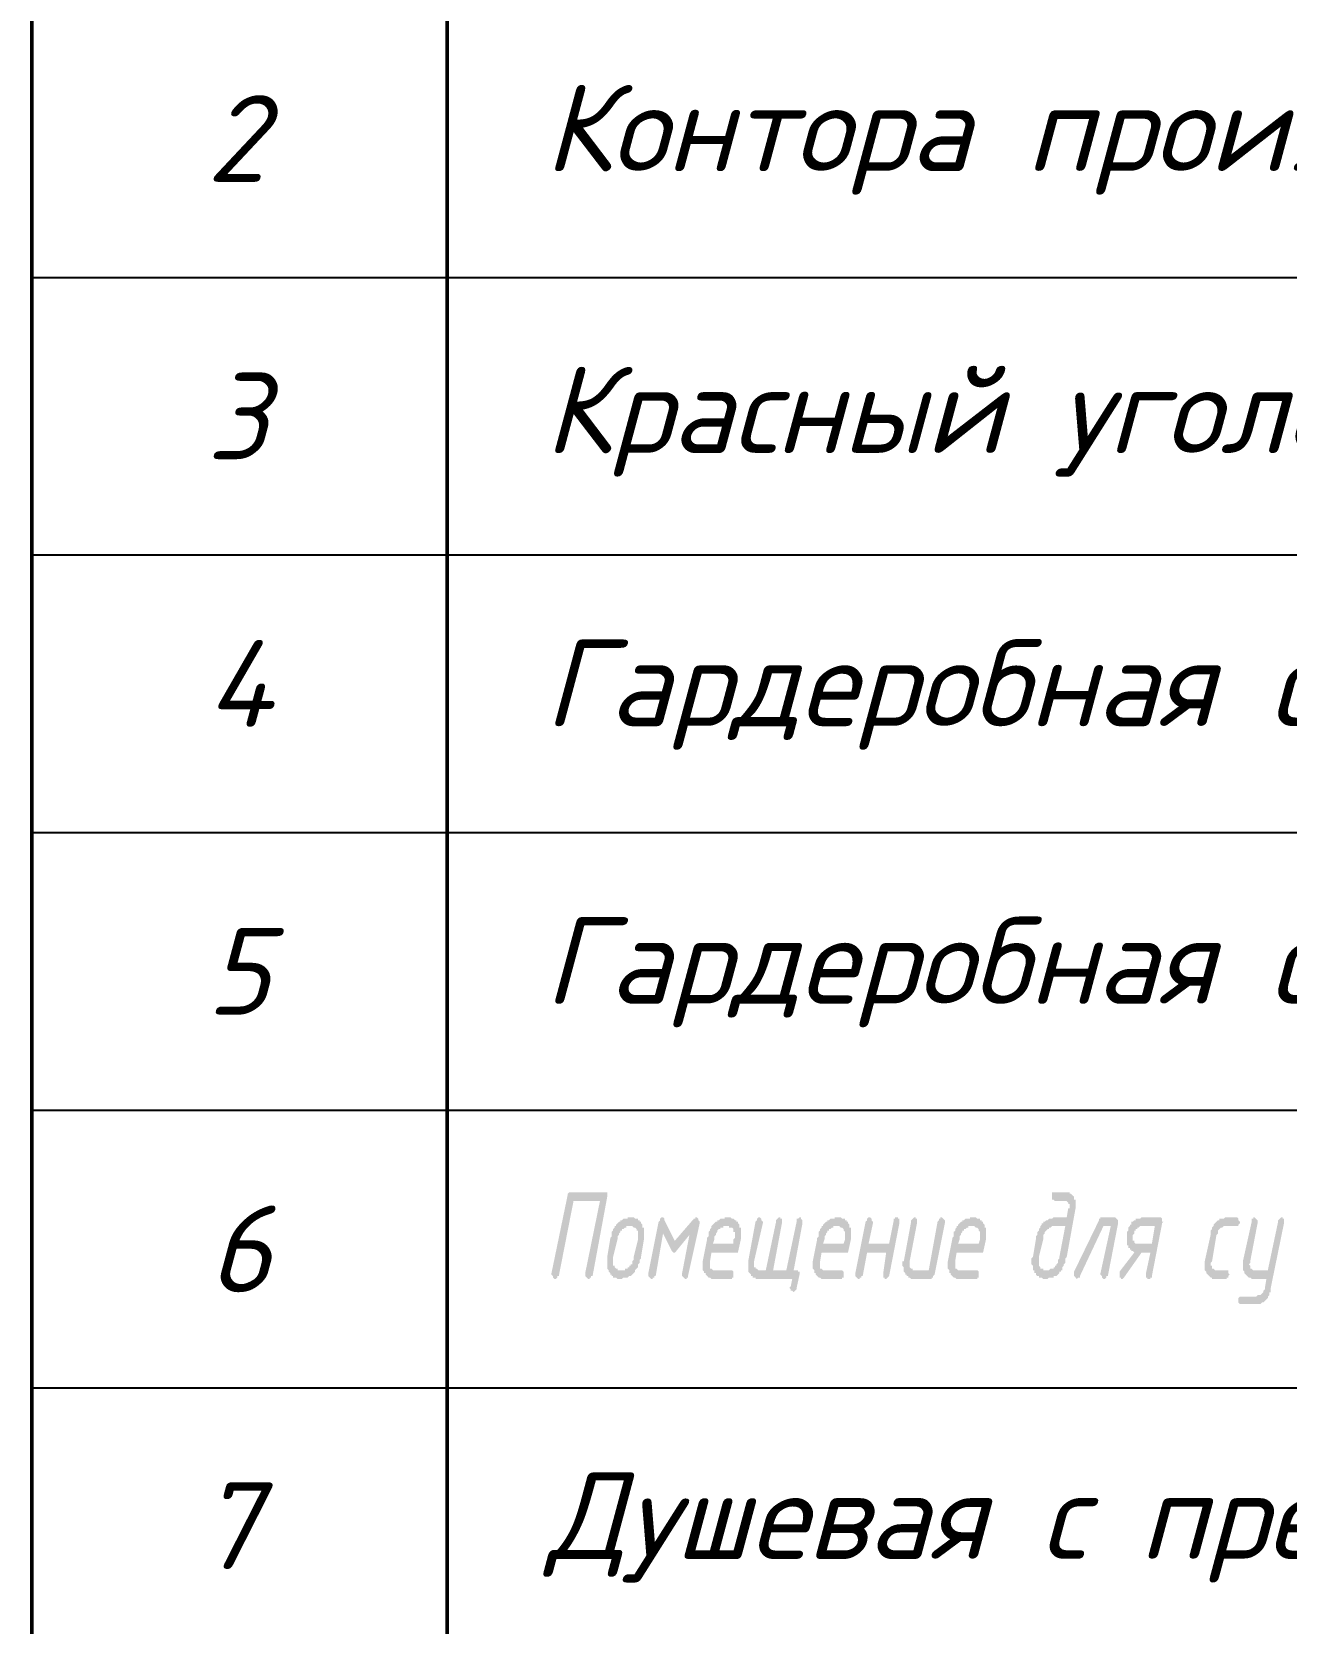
# Model space of a CAD drawing. Header units: millimetres. Extents: x 2279 to 5236, y 896 to 2828.
# Drawn here: x 4075.92 to 4112.09, y 2607.93 to 2653.8 of the extents above; entities that cross this region are included whole.
import ezdxf

# ---------------------------------------------------------------- set-up
doc = ezdxf.new("R2010")
doc.units = ezdxf.units.MM
doc.layers.add('PDF _!!ТОНКАЯ', color=7, linetype='Continuous')
doc.layers.add('PDF _Текст', color=7, linetype='Continuous')
doc.styles.add('PDF ISOCPEUR Italic', font='isocpeui.ttf')

msp = doc.modelspace()

# ---------------------------------------------------------------- hatches: boundary and pattern name
at = {"layer": 'PDF _!!ТОНКАЯ', "transparency": 33554559}
for points in [[(4092.302, 2620.099), (4091.54, 2620.099), (4091.116, 2617.94), (4091.074, 2617.94), (4091.074, 2617.897), (4091.074, 2617.897), (4091.032, 2617.855), (4091.032, 2617.855), (4090.989, 2617.855), (4090.947, 2617.897), (4090.947, 2617.897), (4090.947, 2617.94), (4090.905, 2617.982), (4090.905, 2617.982), (4090.905, 2618.024), (4090.905, 2618.024), (4091.37, 2620.268), (4091.37, 2620.31), (4091.413, 2620.353), (4091.413, 2620.353), (4091.455, 2620.353), (4091.455, 2620.353), (4092.429, 2620.353), (4092.471, 2620.353), (4092.471, 2620.353), (4092.513, 2620.353), (4092.513, 2620.31), (4092.513, 2620.268), (4092.513, 2620.226), (4092.513, 2620.226), (4092.513, 2620.226), (4092.09, 2617.94), (4092.048, 2617.94), (4092.048, 2617.897), (4092.005, 2617.897), (4092.005, 2617.855), (4091.963, 2617.855), (4091.963, 2617.855), (4091.921, 2617.897), (4091.921, 2617.897), (4091.878, 2617.94), (4091.878, 2617.982), (4091.878, 2617.982), (4091.878, 2618.024), (4091.878, 2618.024)], [(4094.884, 2619.125), (4094.503, 2618.659), (4094.461, 2618.617), (4094.461, 2618.617), (4094.418, 2618.617), (4094.418, 2618.617), (4094.376, 2618.659), (4094.376, 2618.659), (4094.376, 2618.659), (4094.122, 2619.167), (4093.91, 2617.94), (4093.868, 2617.94), (4093.868, 2617.897), (4093.826, 2617.897), (4093.826, 2617.855), (4093.783, 2617.855), (4093.783, 2617.855), (4093.741, 2617.897), (4093.741, 2617.897), (4093.699, 2617.94), (4093.699, 2617.982), (4093.699, 2617.982), (4093.699, 2618.024), (4093.699, 2618.024), (4093.995, 2619.506), (4094.037, 2619.548), (4094.037, 2619.591), (4094.037, 2619.591), (4094.08, 2619.633), (4094.122, 2619.633), (4094.122, 2619.633), (4094.164, 2619.591), (4094.164, 2619.591), (4094.164, 2619.548), (4094.461, 2618.956), (4095.011, 2619.591), (4095.053, 2619.591), (4095.053, 2619.633), (4095.053, 2619.633), (4095.096, 2619.633), (4095.138, 2619.591), (4095.138, 2619.591), (4095.138, 2619.548), (4095.18, 2619.506), (4095.18, 2619.506), (4095.18, 2619.464), (4095.18, 2619.464), (4094.842, 2617.94), (4094.842, 2617.94), (4094.842, 2617.897), (4094.799, 2617.897), (4094.799, 2617.855), (4094.757, 2617.855), (4094.757, 2617.855), (4094.715, 2617.897), (4094.715, 2617.897), (4094.672, 2617.94), (4094.672, 2617.982), (4094.672, 2617.982), (4094.672, 2618.024), (4094.672, 2618.024)], [(4097.848, 2617.855), (4096.874, 2617.855), (4096.832, 2617.855), (4096.789, 2617.855), (4096.789, 2617.897), (4096.747, 2617.897), (4096.705, 2617.897), (4096.705, 2617.94), (4096.662, 2617.94), (4096.662, 2617.982), (4096.662, 2617.982), (4096.62, 2618.024), (4096.62, 2618.024), (4096.578, 2618.067), (4096.578, 2618.109), (4096.578, 2618.151), (4096.578, 2618.194), (4096.578, 2618.194), (4096.578, 2618.236), (4096.578, 2618.278), (4096.578, 2618.321), (4096.578, 2618.321), (4096.578, 2618.363), (4096.789, 2619.506), (4096.832, 2619.548), (4096.832, 2619.591), (4096.832, 2619.591), (4096.874, 2619.633), (4096.874, 2619.633), (4096.916, 2619.633), (4096.959, 2619.591), (4096.959, 2619.591), (4096.959, 2619.548), (4097.001, 2619.506), (4097.001, 2619.506), (4097.001, 2619.464), (4097.001, 2619.464), (4096.747, 2618.363), (4096.747, 2618.321), (4096.747, 2618.278), (4096.747, 2618.278), (4096.747, 2618.236), (4096.747, 2618.194), (4096.789, 2618.194), (4096.789, 2618.151), (4096.789, 2618.151), (4096.832, 2618.151), (4096.874, 2618.109), (4096.874, 2618.109), (4096.916, 2618.109), (4097.086, 2618.109), (4097.382, 2619.506), (4097.382, 2619.548), (4097.424, 2619.591), (4097.424, 2619.591), (4097.467, 2619.633), (4097.467, 2619.633), (4097.509, 2619.633), (4097.509, 2619.591), (4097.551, 2619.591), (4097.551, 2619.548), (4097.551, 2619.506), (4097.551, 2619.506), (4097.551, 2619.464), (4097.551, 2619.464), (4097.297, 2618.109), (4097.678, 2618.109), (4097.975, 2619.506), (4097.975, 2619.548), (4097.975, 2619.591), (4098.017, 2619.591), (4098.059, 2619.633), (4098.059, 2619.633), (4098.102, 2619.633), (4098.102, 2619.591), (4098.102, 2619.591), (4098.144, 2619.548), (4098.144, 2619.506), (4098.144, 2619.506), (4098.144, 2619.464), (4098.144, 2619.464), (4097.89, 2618.109), (4097.975, 2618.109), (4098.017, 2618.109), (4098.017, 2618.109), (4098.017, 2618.067), (4098.059, 2618.067), (4098.059, 2618.024), (4098.059, 2617.982), (4097.975, 2617.601), (4097.975, 2617.559), (4097.932, 2617.516), (4097.932, 2617.516), (4097.89, 2617.474), (4097.89, 2617.474), (4097.848, 2617.516), (4097.805, 2617.516), (4097.805, 2617.516), (4097.805, 2617.559), (4097.763, 2617.601), (4097.763, 2617.601), (4097.805, 2617.643), (4097.805, 2617.643)], [(4100.557, 2618.617), (4100.007, 2618.617), (4099.88, 2617.94), (4099.837, 2617.94), (4099.837, 2617.897), (4099.795, 2617.897), (4099.795, 2617.855), (4099.753, 2617.855), (4099.753, 2617.855), (4099.71, 2617.897), (4099.71, 2617.897), (4099.668, 2617.94), (4099.668, 2617.982), (4099.668, 2617.982), (4099.668, 2618.024), (4099.668, 2618.024), (4099.964, 2619.506), (4100.007, 2619.548), (4100.007, 2619.591), (4100.007, 2619.591), (4100.049, 2619.633), (4100.049, 2619.633), (4100.091, 2619.633), (4100.134, 2619.591), (4100.134, 2619.591), (4100.134, 2619.548), (4100.176, 2619.506), (4100.176, 2619.506), (4100.176, 2619.464), (4100.176, 2619.464), (4100.049, 2618.871), (4100.642, 2618.871), (4100.769, 2619.506), (4100.769, 2619.548), (4100.769, 2619.591), (4100.811, 2619.591), (4100.811, 2619.633), (4100.853, 2619.633), (4100.896, 2619.633), (4100.896, 2619.591), (4100.938, 2619.591), (4100.938, 2619.548), (4100.938, 2619.506), (4100.938, 2619.506), (4100.938, 2619.464), (4100.938, 2619.464), (4100.642, 2617.94), (4100.642, 2617.94), (4100.599, 2617.897), (4100.599, 2617.897), (4100.557, 2617.855), (4100.557, 2617.855), (4100.515, 2617.855), (4100.515, 2617.897), (4100.472, 2617.897), (4100.472, 2617.94), (4100.472, 2617.982), (4100.472, 2617.982), (4100.472, 2618.024), (4100.472, 2618.024)], [(4102.039, 2619.506), (4102.081, 2619.548), (4102.081, 2619.591), (4102.123, 2619.591), (4102.123, 2619.633), (4102.166, 2619.633), (4102.166, 2619.633), (4102.208, 2619.591), (4102.208, 2619.591), (4102.25, 2619.548), (4102.25, 2619.506), (4102.25, 2619.506), (4102.25, 2619.464), (4102.25, 2619.464), (4101.954, 2617.982), (4101.912, 2617.94), (4101.912, 2617.94), (4101.912, 2617.897), (4101.869, 2617.897), (4101.869, 2617.855), (4101.827, 2617.855), (4101.827, 2617.855), (4101.319, 2617.855), (4101.319, 2617.855), (4101.277, 2617.855), (4101.234, 2617.897), (4101.234, 2617.897), (4101.192, 2617.897), (4101.192, 2617.94), (4101.15, 2617.94), (4101.15, 2617.982), (4101.107, 2617.982), (4101.107, 2618.024), (4101.107, 2618.024), (4101.065, 2618.067), (4101.065, 2618.109), (4101.065, 2618.151), (4101.065, 2618.194), (4101.023, 2618.236), (4101.023, 2618.236), (4101.023, 2618.278), (4101.023, 2618.321), (4101.023, 2618.363), (4101.065, 2618.363), (4101.277, 2619.506), (4101.277, 2619.548), (4101.319, 2619.591), (4101.319, 2619.591), (4101.361, 2619.633), (4101.361, 2619.633), (4101.404, 2619.633), (4101.404, 2619.591), (4101.446, 2619.591), (4101.446, 2619.548), (4101.446, 2619.506), (4101.446, 2619.506), (4101.446, 2619.464), (4101.446, 2619.464), (4101.234, 2618.363), (4101.234, 2618.321), (4101.234, 2618.278), (4101.234, 2618.278), (4101.234, 2618.236), (4101.234, 2618.194), (4101.234, 2618.194), (4101.277, 2618.151), (4101.277, 2618.151), (4101.319, 2618.151), (4101.319, 2618.109), (4101.361, 2618.109), (4101.404, 2618.109), (4101.785, 2618.109)], [(4107.161, 2619.633), (4107.161, 2619.633), (4107.204, 2619.591), (4107.204, 2619.591), (4107.246, 2619.548), (4107.246, 2619.506), (4107.246, 2619.506), (4107.246, 2619.464), (4107.246, 2619.464), (4106.95, 2617.94), (4106.907, 2617.94), (4106.907, 2617.897), (4106.907, 2617.897), (4106.865, 2617.855), (4106.865, 2617.855), (4106.823, 2617.855), (4106.78, 2617.897), (4106.78, 2617.897), (4106.78, 2617.94), (4106.738, 2617.982), (4106.738, 2617.982), (4106.738, 2618.024), (4106.738, 2618.024), (4107.034, 2619.379), (4106.823, 2619.379), (4106.145, 2617.94), (4106.145, 2617.897), (4106.103, 2617.897), (4106.06, 2617.855), (4106.06, 2617.855), (4106.06, 2617.855), (4106.018, 2617.897), (4106.018, 2617.897), (4105.976, 2617.94), (4105.976, 2617.94), (4105.976, 2617.982), (4105.976, 2618.024), (4105.976, 2618.067), (4106.696, 2619.548), (4106.696, 2619.591), (4106.738, 2619.591), (4106.738, 2619.633), (4106.738, 2619.633)], [(4110.336, 2617.855), (4110.04, 2617.855), (4109.998, 2617.855), (4109.955, 2617.855), (4109.955, 2617.897), (4109.913, 2617.897), (4109.913, 2617.897), (4109.871, 2617.94), (4109.871, 2617.94), (4109.828, 2617.982), (4109.828, 2617.982), (4109.786, 2618.024), (4109.786, 2618.024), (4109.786, 2618.067), (4109.744, 2618.109), (4109.744, 2618.151), (4109.744, 2618.194), (4109.744, 2618.236), (4109.744, 2618.236), (4109.744, 2618.278), (4109.744, 2618.321), (4109.744, 2618.363), (4109.744, 2618.363), (4109.913, 2619.125), (4109.913, 2619.167), (4109.913, 2619.21), (4109.913, 2619.252), (4109.955, 2619.294), (4109.955, 2619.337), (4109.955, 2619.337), (4109.998, 2619.379), (4109.998, 2619.421), (4109.998, 2619.421), (4110.04, 2619.464), (4110.04, 2619.464), (4110.082, 2619.506), (4110.082, 2619.506), (4110.082, 2619.506), (4110.125, 2619.548), (4110.125, 2619.548), (4110.167, 2619.548), (4110.167, 2619.591), (4110.209, 2619.591), (4110.252, 2619.591), (4110.252, 2619.591), (4110.294, 2619.591), (4110.336, 2619.633), (4110.379, 2619.633), (4110.379, 2619.633), (4110.633, 2619.633), (4110.675, 2619.633), (4110.717, 2619.591), (4110.717, 2619.591), (4110.717, 2619.548), (4110.76, 2619.506), (4110.76, 2619.506), (4110.76, 2619.464), (4110.717, 2619.421), (4110.717, 2619.379), (4110.717, 2619.379), (4110.675, 2619.379), (4110.633, 2619.379), (4110.336, 2619.379), (4110.294, 2619.379), (4110.294, 2619.379), (4110.252, 2619.337), (4110.209, 2619.337), (4110.209, 2619.337), (4110.167, 2619.294), (4110.167, 2619.294), (4110.125, 2619.252), (4110.125, 2619.252), (4110.125, 2619.21), (4110.125, 2619.167), (4110.082, 2619.125), (4110.082, 2619.125), (4109.955, 2618.363), (4109.913, 2618.321), (4109.913, 2618.278), (4109.913, 2618.278), (4109.913, 2618.236), (4109.955, 2618.236), (4109.955, 2618.194), (4109.955, 2618.151), (4109.998, 2618.151), (4109.998, 2618.151), (4110.04, 2618.109), (4110.04, 2618.109), (4110.082, 2618.109), (4110.336, 2618.109), (4110.379, 2618.109), (4110.421, 2618.109), (4110.421, 2618.067), (4110.421, 2618.067), (4110.421, 2618.024), (4110.463, 2617.982), (4110.421, 2617.94), (4110.421, 2617.94), (4110.421, 2617.897), (4110.379, 2617.897), (4110.379, 2617.855), (4110.336, 2617.855)], [(4111.479, 2617.601), (4111.522, 2617.855), (4111.141, 2617.855), (4111.098, 2617.855), (4111.098, 2617.855), (4111.056, 2617.897), (4111.014, 2617.897), (4111.014, 2617.897), (4110.971, 2617.94), (4110.971, 2617.94), (4110.929, 2617.982), (4110.929, 2617.982), (4110.887, 2618.024), (4110.887, 2618.024), (4110.887, 2618.067), (4110.844, 2618.109), (4110.844, 2618.151), (4110.844, 2618.194), (4110.844, 2618.236), (4110.844, 2618.236), (4110.844, 2618.278), (4110.844, 2618.321), (4110.844, 2618.363), (4110.844, 2618.363), (4111.098, 2619.506), (4111.098, 2619.548), (4111.098, 2619.591), (4111.141, 2619.591), (4111.141, 2619.633), (4111.183, 2619.633), (4111.183, 2619.633), (4111.225, 2619.591), (4111.225, 2619.591), (4111.268, 2619.548), (4111.268, 2619.506), (4111.268, 2619.506), (4111.268, 2619.464), (4111.268, 2619.464), (4111.056, 2618.363), (4111.056, 2618.321), (4111.014, 2618.278), (4111.014, 2618.278), (4111.056, 2618.236), (4111.056, 2618.194), (4111.056, 2618.194), (4111.056, 2618.151), (4111.098, 2618.151), (4111.098, 2618.151), (4111.141, 2618.109), (4111.183, 2618.109), (4111.183, 2618.109), (4111.564, 2618.109), (4111.86, 2619.506), (4111.86, 2619.548), (4111.903, 2619.591), (4111.903, 2619.591), (4111.945, 2619.633), (4111.945, 2619.633), (4111.987, 2619.633), (4111.987, 2619.591), (4112.03, 2619.591), (4112.03, 2619.548), (4112.03, 2619.506), (4112.03, 2619.506), (4112.03, 2619.464), (4112.03, 2619.464), (4111.649, 2617.601), (4111.649, 2617.559), (4111.649, 2617.516), (4111.649, 2617.474), (4111.606, 2617.474), (4111.606, 2617.432), (4111.606, 2617.389), (4111.564, 2617.347), (4111.564, 2617.305), (4111.564, 2617.305), (4111.522, 2617.262), (4111.522, 2617.262), (4111.479, 2617.22), (4111.479, 2617.22), (4111.437, 2617.178), (4111.437, 2617.178), (4111.395, 2617.178), (4111.395, 2617.178), (4111.352, 2617.135), (4111.352, 2617.135), (4111.31, 2617.135), (4111.268, 2617.135), (4111.268, 2617.135), (4111.225, 2617.135), (4111.183, 2617.135), (4111.183, 2617.135), (4110.802, 2617.135), (4110.802, 2617.135), (4110.76, 2617.135), (4110.76, 2617.135), (4110.717, 2617.178), (4110.717, 2617.22), (4110.717, 2617.262), (4110.717, 2617.262), (4110.717, 2617.305), (4110.76, 2617.347), (4110.76, 2617.347), (4110.802, 2617.347), (4110.802, 2617.347), (4111.225, 2617.347), (4111.268, 2617.389), (4111.268, 2617.389), (4111.31, 2617.389), (4111.352, 2617.389), (4111.352, 2617.389), (4111.395, 2617.432), (4111.395, 2617.432), (4111.437, 2617.474), (4111.437, 2617.516), (4111.437, 2617.516), (4111.479, 2617.559), (4111.479, 2617.601), (4111.479, 2617.601)]]:
    msp.add_hatch(color=256, dxfattribs=at).paths.add_polyline_path(points)
h = msp.add_hatch(color=256, dxfattribs=at)
h.paths.add_polyline_path([(4106.018, 2619.887), (4105.764, 2618.49), (4105.722, 2618.448), (4105.722, 2618.405), (4105.722, 2618.363), (4105.722, 2618.321), (4105.679, 2618.278), (4105.679, 2618.236), (4105.679, 2618.236), (4105.637, 2618.194), (4105.637, 2618.151), (4105.637, 2618.109), (4105.595, 2618.109), (4105.595, 2618.067), (4105.552, 2618.067), (4105.552, 2618.024), (4105.552, 2618.024), (4105.51, 2617.982), (4105.51, 2617.982), (4105.468, 2617.94), (4105.425, 2617.94), (4105.425, 2617.94), (4105.383, 2617.94), (4105.383, 2617.897), (4105.341, 2617.897), (4105.298, 2617.897), (4105.298, 2617.897), (4105.256, 2617.897), (4105.214, 2617.855), (4105.171, 2617.855), (4105.171, 2617.855), (4105.129, 2617.855), (4105.087, 2617.855), (4105.087, 2617.855), (4105.044, 2617.897), (4105.002, 2617.897), (4105.002, 2617.897), (4104.96, 2617.897), (4104.96, 2617.94), (4104.917, 2617.94), (4104.875, 2617.982), (4104.875, 2617.982), (4104.875, 2618.024), (4104.833, 2618.024), (4104.833, 2618.067), (4104.833, 2618.109), (4104.79, 2618.109), (4104.79, 2618.151), (4104.79, 2618.194), (4104.79, 2618.236), (4104.748, 2618.278), (4104.748, 2618.321), (4104.748, 2618.363), (4104.748, 2618.363), (4104.748, 2618.405), (4104.748, 2618.448), (4104.79, 2618.49), (4104.79, 2618.49), (4104.875, 2618.998), (4104.875, 2619.04), (4104.875, 2619.083), (4104.917, 2619.125), (4104.917, 2619.167), (4104.917, 2619.21), (4104.96, 2619.252), (4104.96, 2619.252), (4104.96, 2619.294), (4105.002, 2619.337), (4105.002, 2619.379), (4105.002, 2619.379), (4105.044, 2619.421), (4105.044, 2619.421), (4105.044, 2619.464), (4105.087, 2619.464), (4105.087, 2619.506), (4105.129, 2619.506), (4105.129, 2619.506), (4105.171, 2619.548), (4105.171, 2619.548), (4105.214, 2619.548), (4105.256, 2619.591), (4105.256, 2619.591), (4105.298, 2619.591), (4105.341, 2619.591), (4105.341, 2619.591), (4105.383, 2619.633), (4105.425, 2619.633), (4105.468, 2619.633), (4105.468, 2619.633), (4105.764, 2619.633), (4105.806, 2619.887), (4105.849, 2619.887), (4105.849, 2619.929), (4105.849, 2619.972), (4105.849, 2620.014), (4105.806, 2620.014), (4105.806, 2620.056), (4105.806, 2620.056), (4105.764, 2620.099), (4105.764, 2620.099), (4105.722, 2620.099), (4105.679, 2620.099), (4105.679, 2620.099), (4105.425, 2620.099), (4105.383, 2620.141), (4105.383, 2620.141), (4105.341, 2620.141), (4105.341, 2620.183), (4105.341, 2620.226), (4105.341, 2620.226), (4105.341, 2620.268), (4105.341, 2620.31), (4105.341, 2620.353), (4105.383, 2620.353), (4105.383, 2620.353), (4105.425, 2620.353), (4105.722, 2620.353), (4105.764, 2620.353), (4105.806, 2620.353), (4105.806, 2620.353), (4105.849, 2620.353), (4105.849, 2620.31), (4105.891, 2620.31), (4105.933, 2620.268), (4105.933, 2620.268), (4105.933, 2620.268), (4105.976, 2620.226), (4105.976, 2620.183), (4105.976, 2620.141), (4106.018, 2620.141), (4106.018, 2620.099), (4106.018, 2620.056), (4106.018, 2620.014), (4106.018, 2619.972), (4106.018, 2619.972), (4106.018, 2619.929), (4106.018, 2619.887), (4106.018, 2619.887)], flags=0)
h.paths.add_polyline_path([(4105.552, 2618.49), (4105.722, 2619.379), (4105.425, 2619.379), (4105.383, 2619.379), (4105.383, 2619.379), (4105.341, 2619.379), (4105.298, 2619.337), (4105.298, 2619.337), (4105.256, 2619.337), (4105.256, 2619.294), (4105.214, 2619.294), (4105.214, 2619.294), (4105.171, 2619.252), (4105.171, 2619.252), (4105.129, 2619.21), (4105.129, 2619.167), (4105.129, 2619.167), (4105.087, 2619.125), (4105.087, 2619.083), (4105.087, 2619.04), (4105.087, 2619.04), (4105.087, 2618.998), (4104.96, 2618.49), (4104.96, 2618.448), (4104.96, 2618.405), (4104.96, 2618.363), (4104.96, 2618.363), (4104.96, 2618.321), (4104.96, 2618.278), (4104.96, 2618.236), (4104.96, 2618.236), (4105.002, 2618.194), (4105.002, 2618.194), (4105.002, 2618.151), (4105.044, 2618.151), (4105.087, 2618.151), (4105.087, 2618.109), (4105.129, 2618.109), (4105.171, 2618.109), (4105.171, 2618.109), (4105.214, 2618.109), (4105.256, 2618.109), (4105.256, 2618.109), (4105.298, 2618.151), (4105.341, 2618.151), (4105.341, 2618.151), (4105.383, 2618.151), (4105.383, 2618.194), (4105.425, 2618.194), (4105.425, 2618.236), (4105.468, 2618.236), (4105.468, 2618.278), (4105.468, 2618.278), (4105.51, 2618.321), (4105.51, 2618.363), (4105.51, 2618.405), (4105.552, 2618.448), (4105.552, 2618.448), (4105.552, 2618.49)], flags=0)
h = msp.add_hatch(color=256, dxfattribs=at)
h.paths.add_polyline_path([(4092.513, 2618.49), (4092.598, 2618.998), (4092.598, 2619.04), (4092.64, 2619.083), (4092.64, 2619.125), (4092.64, 2619.167), (4092.64, 2619.21), (4092.683, 2619.252), (4092.683, 2619.252), (4092.683, 2619.294), (4092.725, 2619.337), (4092.725, 2619.379), (4092.767, 2619.379), (4092.767, 2619.421), (4092.767, 2619.421), (4092.81, 2619.464), (4092.81, 2619.464), (4092.852, 2619.506), (4092.852, 2619.506), (4092.894, 2619.506), (4092.894, 2619.548), (4092.937, 2619.548), (4092.937, 2619.548), (4092.979, 2619.591), (4093.021, 2619.591), (4093.021, 2619.591), (4093.064, 2619.591), (4093.106, 2619.591), (4093.106, 2619.633), (4093.148, 2619.633), (4093.191, 2619.633), (4093.233, 2619.633), (4093.233, 2619.633), (4093.275, 2619.633), (4093.318, 2619.591), (4093.318, 2619.591), (4093.36, 2619.591), (4093.402, 2619.591), (4093.402, 2619.548), (4093.445, 2619.548), (4093.445, 2619.506), (4093.487, 2619.506), (4093.487, 2619.464), (4093.487, 2619.464), (4093.529, 2619.421), (4093.529, 2619.379), (4093.529, 2619.337), (4093.572, 2619.337), (4093.572, 2619.294), (4093.572, 2619.252), (4093.572, 2619.21), (4093.572, 2619.167), (4093.572, 2619.125), (4093.572, 2619.125), (4093.572, 2619.083), (4093.572, 2619.04), (4093.572, 2618.998), (4093.572, 2618.998), (4093.487, 2618.49), (4093.487, 2618.448), (4093.445, 2618.405), (4093.445, 2618.363), (4093.445, 2618.321), (4093.445, 2618.321), (4093.402, 2618.278), (4093.402, 2618.236), (4093.402, 2618.194), (4093.36, 2618.151), (4093.36, 2618.151), (4093.36, 2618.151), (4093.318, 2618.109), (4093.318, 2618.067), (4093.318, 2618.067), (4093.275, 2618.024), (4093.275, 2618.024), (4093.233, 2617.982), (4093.233, 2617.982), (4093.191, 2617.94), (4093.191, 2617.94), (4093.148, 2617.94), (4093.148, 2617.94), (4093.106, 2617.897), (4093.064, 2617.897), (4093.064, 2617.897), (4093.021, 2617.897), (4092.979, 2617.897), (4092.937, 2617.855), (4092.937, 2617.855), (4092.894, 2617.855), (4092.852, 2617.855), (4092.852, 2617.855), (4092.81, 2617.855), (4092.767, 2617.897), (4092.767, 2617.897), (4092.725, 2617.897), (4092.683, 2617.897), (4092.683, 2617.94), (4092.64, 2617.94), (4092.64, 2617.982), (4092.598, 2617.982), (4092.598, 2618.024), (4092.598, 2618.024), (4092.556, 2618.067), (4092.556, 2618.109), (4092.556, 2618.109), (4092.513, 2618.151), (4092.513, 2618.194), (4092.513, 2618.236), (4092.513, 2618.278), (4092.513, 2618.321), (4092.513, 2618.363), (4092.513, 2618.363), (4092.513, 2618.405), (4092.513, 2618.448), (4092.513, 2618.49), (4092.513, 2618.49)], flags=0)
h.paths.add_polyline_path([(4093.275, 2618.49), (4093.402, 2618.998), (4093.402, 2619.04), (4093.402, 2619.083), (4093.402, 2619.125), (4093.402, 2619.125), (4093.402, 2619.167), (4093.402, 2619.21), (4093.402, 2619.252), (4093.36, 2619.252), (4093.36, 2619.294), (4093.36, 2619.294), (4093.318, 2619.337), (4093.318, 2619.337), (4093.275, 2619.337), (4093.275, 2619.337), (4093.233, 2619.379), (4093.191, 2619.379), (4093.148, 2619.379), (4093.148, 2619.379), (4093.106, 2619.379), (4093.064, 2619.379), (4093.064, 2619.337), (4093.021, 2619.337), (4093.021, 2619.337), (4092.979, 2619.294), (4092.979, 2619.294), (4092.937, 2619.294), (4092.937, 2619.252), (4092.894, 2619.252), (4092.894, 2619.21), (4092.852, 2619.167), (4092.852, 2619.167), (4092.852, 2619.125), (4092.81, 2619.083), (4092.81, 2619.04), (4092.81, 2619.04), (4092.81, 2618.998), (4092.683, 2618.49), (4092.683, 2618.448), (4092.683, 2618.405), (4092.683, 2618.363), (4092.683, 2618.363), (4092.683, 2618.321), (4092.683, 2618.278), (4092.683, 2618.236), (4092.725, 2618.236), (4092.725, 2618.194), (4092.725, 2618.194), (4092.767, 2618.151), (4092.767, 2618.151), (4092.81, 2618.151), (4092.81, 2618.109), (4092.852, 2618.109), (4092.894, 2618.109), (4092.894, 2618.109), (4092.937, 2618.109), (4092.979, 2618.109), (4093.021, 2618.109), (4093.021, 2618.151), (4093.064, 2618.151), (4093.064, 2618.151), (4093.106, 2618.151), (4093.106, 2618.194), (4093.148, 2618.194), (4093.148, 2618.236), (4093.191, 2618.236), (4093.191, 2618.278), (4093.233, 2618.278), (4093.233, 2618.321), (4093.233, 2618.363), (4093.275, 2618.405), (4093.275, 2618.448), (4093.275, 2618.448), (4093.275, 2618.49)], flags=0)
h = msp.add_hatch(color=256, dxfattribs=at)
h.paths.add_polyline_path([(4096.154, 2618.998), (4096.197, 2619.04), (4096.197, 2619.083), (4096.197, 2619.125), (4096.197, 2619.125), (4096.197, 2619.167), (4096.197, 2619.21), (4096.154, 2619.21), (4096.154, 2619.252), (4096.154, 2619.294), (4096.154, 2619.294), (4096.112, 2619.337), (4096.112, 2619.337), (4096.07, 2619.337), (4096.027, 2619.337), (4096.027, 2619.379), (4095.985, 2619.379), (4095.942, 2619.379), (4095.942, 2619.379), (4095.9, 2619.379), (4095.858, 2619.379), (4095.858, 2619.337), (4095.815, 2619.337), (4095.773, 2619.337), (4095.773, 2619.294), (4095.731, 2619.294), (4095.731, 2619.294), (4095.688, 2619.252), (4095.688, 2619.252), (4095.688, 2619.21), (4095.646, 2619.167), (4095.646, 2619.167), (4095.646, 2619.125), (4095.604, 2619.083), (4095.604, 2619.04), (4095.604, 2618.998), (4095.604, 2618.998), (4095.561, 2618.871), (4096.154, 2618.871)], flags=0)
h.paths.add_polyline_path([(4096.366, 2618.998), (4096.281, 2618.617), (4095.519, 2618.617), (4095.477, 2618.363), (4095.477, 2618.321), (4095.477, 2618.278), (4095.477, 2618.278), (4095.477, 2618.236), (4095.477, 2618.194), (4095.477, 2618.194), (4095.477, 2618.151), (4095.519, 2618.151), (4095.519, 2618.151), (4095.561, 2618.109), (4095.604, 2618.109), (4095.604, 2618.109), (4096.07, 2618.109), (4096.112, 2618.109), (4096.112, 2618.109), (4096.154, 2618.067), (4096.154, 2618.067), (4096.154, 2618.024), (4096.154, 2617.982), (4096.154, 2617.94), (4096.154, 2617.94), (4096.154, 2617.897), (4096.112, 2617.897), (4096.112, 2617.855), (4096.07, 2617.855), (4095.561, 2617.855), (4095.519, 2617.855), (4095.519, 2617.855), (4095.477, 2617.897), (4095.434, 2617.897), (4095.434, 2617.897), (4095.392, 2617.94), (4095.392, 2617.94), (4095.35, 2617.982), (4095.35, 2617.982), (4095.35, 2618.024), (4095.307, 2618.024), (4095.307, 2618.067), (4095.265, 2618.109), (4095.265, 2618.151), (4095.265, 2618.194), (4095.265, 2618.236), (4095.265, 2618.236), (4095.265, 2618.278), (4095.265, 2618.321), (4095.265, 2618.363), (4095.265, 2618.363), (4095.392, 2618.998), (4095.392, 2619.04), (4095.434, 2619.083), (4095.434, 2619.125), (4095.434, 2619.167), (4095.434, 2619.21), (4095.477, 2619.252), (4095.477, 2619.252), (4095.477, 2619.294), (4095.519, 2619.337), (4095.519, 2619.379), (4095.519, 2619.379), (4095.561, 2619.421), (4095.561, 2619.421), (4095.604, 2619.464), (4095.604, 2619.464), (4095.646, 2619.506), (4095.646, 2619.506), (4095.688, 2619.506), (4095.688, 2619.548), (4095.731, 2619.548), (4095.731, 2619.548), (4095.773, 2619.591), (4095.773, 2619.591), (4095.815, 2619.591), (4095.858, 2619.591), (4095.9, 2619.591), (4095.9, 2619.633), (4095.942, 2619.633), (4095.985, 2619.633), (4096.027, 2619.633), (4096.027, 2619.633), (4096.07, 2619.633), (4096.112, 2619.591), (4096.112, 2619.591), (4096.154, 2619.591), (4096.154, 2619.591), (4096.197, 2619.548), (4096.239, 2619.548), (4096.239, 2619.506), (4096.281, 2619.506), (4096.281, 2619.464), (4096.281, 2619.464), (4096.324, 2619.421), (4096.324, 2619.379), (4096.324, 2619.337), (4096.366, 2619.337), (4096.366, 2619.294), (4096.366, 2619.252), (4096.366, 2619.21), (4096.366, 2619.167), (4096.366, 2619.125), (4096.366, 2619.125), (4096.366, 2619.083), (4096.366, 2619.04), (4096.366, 2618.998), (4096.366, 2618.998)], flags=0)
h = msp.add_hatch(color=256, dxfattribs=at)
h.paths.add_polyline_path([(4099.372, 2618.998), (4099.372, 2619.04), (4099.372, 2619.083), (4099.372, 2619.125), (4099.372, 2619.125), (4099.372, 2619.167), (4099.372, 2619.21), (4099.372, 2619.21), (4099.329, 2619.252), (4099.329, 2619.294), (4099.329, 2619.294), (4099.287, 2619.337), (4099.287, 2619.337), (4099.245, 2619.337), (4099.245, 2619.337), (4099.202, 2619.379), (4099.16, 2619.379), (4099.118, 2619.379), (4099.118, 2619.379), (4099.075, 2619.379), (4099.033, 2619.379), (4099.033, 2619.337), (4098.991, 2619.337), (4098.991, 2619.337), (4098.948, 2619.294), (4098.948, 2619.294), (4098.906, 2619.294), (4098.906, 2619.252), (4098.864, 2619.252), (4098.864, 2619.21), (4098.821, 2619.167), (4098.821, 2619.167), (4098.821, 2619.125), (4098.779, 2619.083), (4098.779, 2619.04), (4098.779, 2618.998), (4098.779, 2618.998), (4098.737, 2618.871), (4099.329, 2618.871)], flags=0)
h.paths.add_polyline_path([(4099.541, 2618.998), (4099.456, 2618.617), (4098.694, 2618.617), (4098.652, 2618.363), (4098.652, 2618.321), (4098.652, 2618.278), (4098.652, 2618.278), (4098.652, 2618.236), (4098.652, 2618.194), (4098.652, 2618.194), (4098.652, 2618.151), (4098.694, 2618.151), (4098.694, 2618.151), (4098.737, 2618.109), (4098.779, 2618.109), (4098.779, 2618.109), (4099.245, 2618.109), (4099.287, 2618.109), (4099.287, 2618.109), (4099.329, 2618.067), (4099.329, 2618.067), (4099.329, 2618.024), (4099.329, 2617.982), (4099.329, 2617.94), (4099.329, 2617.94), (4099.329, 2617.897), (4099.287, 2617.897), (4099.287, 2617.855), (4099.245, 2617.855), (4098.737, 2617.855), (4098.694, 2617.855), (4098.694, 2617.855), (4098.652, 2617.897), (4098.61, 2617.897), (4098.61, 2617.897), (4098.567, 2617.94), (4098.567, 2617.94), (4098.525, 2617.982), (4098.525, 2617.982), (4098.525, 2618.024), (4098.483, 2618.024), (4098.483, 2618.067), (4098.483, 2618.109), (4098.44, 2618.151), (4098.44, 2618.194), (4098.44, 2618.236), (4098.44, 2618.236), (4098.44, 2618.278), (4098.44, 2618.321), (4098.44, 2618.363), (4098.44, 2618.363), (4098.567, 2618.998), (4098.567, 2619.04), (4098.61, 2619.083), (4098.61, 2619.125), (4098.61, 2619.167), (4098.61, 2619.21), (4098.652, 2619.252), (4098.652, 2619.252), (4098.652, 2619.294), (4098.694, 2619.337), (4098.694, 2619.379), (4098.737, 2619.379), (4098.737, 2619.421), (4098.737, 2619.421), (4098.779, 2619.464), (4098.779, 2619.464), (4098.821, 2619.506), (4098.821, 2619.506), (4098.864, 2619.506), (4098.864, 2619.548), (4098.906, 2619.548), (4098.906, 2619.548), (4098.948, 2619.591), (4098.991, 2619.591), (4098.991, 2619.591), (4099.033, 2619.591), (4099.075, 2619.591), (4099.075, 2619.633), (4099.118, 2619.633), (4099.16, 2619.633), (4099.202, 2619.633), (4099.202, 2619.633), (4099.245, 2619.633), (4099.287, 2619.591), (4099.287, 2619.591), (4099.329, 2619.591), (4099.372, 2619.591), (4099.372, 2619.548), (4099.414, 2619.548), (4099.414, 2619.506), (4099.456, 2619.506), (4099.456, 2619.464), (4099.456, 2619.464), (4099.499, 2619.421), (4099.499, 2619.379), (4099.499, 2619.337), (4099.541, 2619.337), (4099.541, 2619.294), (4099.541, 2619.252), (4099.541, 2619.21), (4099.541, 2619.167), (4099.541, 2619.125), (4099.541, 2619.125), (4099.541, 2619.083), (4099.541, 2619.04), (4099.541, 2618.998), (4099.541, 2618.998)], flags=0)
h = msp.add_hatch(color=256, dxfattribs=at)
h.paths.add_polyline_path([(4103.266, 2618.998), (4103.266, 2619.04), (4103.266, 2619.083), (4103.266, 2619.125), (4103.266, 2619.125), (4103.266, 2619.167), (4103.266, 2619.21), (4103.266, 2619.21), (4103.224, 2619.252), (4103.224, 2619.294), (4103.224, 2619.294), (4103.182, 2619.337), (4103.182, 2619.337), (4103.139, 2619.337), (4103.139, 2619.337), (4103.097, 2619.379), (4103.055, 2619.379), (4103.012, 2619.379), (4103.012, 2619.379), (4102.97, 2619.379), (4102.928, 2619.379), (4102.928, 2619.337), (4102.885, 2619.337), (4102.885, 2619.337), (4102.843, 2619.294), (4102.843, 2619.294), (4102.801, 2619.294), (4102.801, 2619.252), (4102.758, 2619.252), (4102.758, 2619.21), (4102.716, 2619.167), (4102.716, 2619.167), (4102.716, 2619.125), (4102.674, 2619.083), (4102.674, 2619.04), (4102.674, 2618.998), (4102.674, 2618.998), (4102.631, 2618.871), (4103.224, 2618.871)], flags=0)
h.paths.add_polyline_path([(4103.436, 2618.998), (4103.351, 2618.617), (4102.589, 2618.617), (4102.547, 2618.363), (4102.547, 2618.321), (4102.547, 2618.278), (4102.547, 2618.278), (4102.547, 2618.236), (4102.547, 2618.194), (4102.547, 2618.194), (4102.547, 2618.151), (4102.589, 2618.151), (4102.589, 2618.151), (4102.631, 2618.109), (4102.674, 2618.109), (4102.674, 2618.109), (4103.139, 2618.109), (4103.182, 2618.109), (4103.182, 2618.109), (4103.224, 2618.067), (4103.224, 2618.067), (4103.224, 2618.024), (4103.224, 2617.982), (4103.224, 2617.94), (4103.224, 2617.94), (4103.224, 2617.897), (4103.182, 2617.897), (4103.182, 2617.855), (4103.139, 2617.855), (4102.631, 2617.855), (4102.589, 2617.855), (4102.589, 2617.855), (4102.547, 2617.897), (4102.504, 2617.897), (4102.504, 2617.897), (4102.462, 2617.94), (4102.462, 2617.94), (4102.42, 2617.982), (4102.42, 2617.982), (4102.42, 2618.024), (4102.377, 2618.024), (4102.377, 2618.067), (4102.377, 2618.109), (4102.335, 2618.151), (4102.335, 2618.194), (4102.335, 2618.236), (4102.335, 2618.236), (4102.335, 2618.278), (4102.335, 2618.321), (4102.335, 2618.363), (4102.335, 2618.363), (4102.462, 2618.998), (4102.462, 2619.04), (4102.504, 2619.083), (4102.504, 2619.125), (4102.504, 2619.167), (4102.504, 2619.21), (4102.547, 2619.252), (4102.547, 2619.252), (4102.547, 2619.294), (4102.589, 2619.337), (4102.589, 2619.379), (4102.631, 2619.379), (4102.631, 2619.421), (4102.631, 2619.421), (4102.674, 2619.464), (4102.674, 2619.464), (4102.716, 2619.506), (4102.716, 2619.506), (4102.758, 2619.506), (4102.758, 2619.548), (4102.801, 2619.548), (4102.801, 2619.548), (4102.843, 2619.591), (4102.885, 2619.591), (4102.885, 2619.591), (4102.928, 2619.591), (4102.97, 2619.591), (4102.97, 2619.633), (4103.012, 2619.633), (4103.055, 2619.633), (4103.097, 2619.633), (4103.097, 2619.633), (4103.139, 2619.633), (4103.182, 2619.591), (4103.182, 2619.591), (4103.224, 2619.591), (4103.266, 2619.591), (4103.266, 2619.548), (4103.309, 2619.548), (4103.309, 2619.506), (4103.351, 2619.506), (4103.351, 2619.464), (4103.351, 2619.464), (4103.393, 2619.421), (4103.393, 2619.379), (4103.393, 2619.337), (4103.436, 2619.337), (4103.436, 2619.294), (4103.436, 2619.252), (4103.436, 2619.21), (4103.436, 2619.167), (4103.436, 2619.125), (4103.436, 2619.125), (4103.436, 2619.083), (4103.436, 2619.04), (4103.436, 2618.998), (4103.436, 2618.998)], flags=0)
h = msp.add_hatch(color=256, dxfattribs=at)
h.paths.add_polyline_path([(4107.923, 2618.617), (4107.415, 2617.897), (4107.415, 2617.897), (4107.373, 2617.855), (4107.373, 2617.855), (4107.331, 2617.855), (4107.331, 2617.897), (4107.288, 2617.897), (4107.288, 2617.94), (4107.288, 2617.94), (4107.288, 2617.982), (4107.288, 2618.024), (4107.288, 2618.067), (4107.288, 2618.067), (4107.712, 2618.617), (4107.669, 2618.659), (4107.627, 2618.659), (4107.627, 2618.702), (4107.585, 2618.702), (4107.585, 2618.744), (4107.542, 2618.744), (4107.542, 2618.786), (4107.542, 2618.829), (4107.5, 2618.829), (4107.5, 2618.871), (4107.5, 2618.913), (4107.5, 2618.956), (4107.5, 2618.998), (4107.5, 2618.998), (4107.5, 2619.04), (4107.5, 2619.083), (4107.5, 2619.125), (4107.5, 2619.167), (4107.5, 2619.21), (4107.542, 2619.252), (4107.542, 2619.294), (4107.542, 2619.337), (4107.542, 2619.337), (4107.585, 2619.379), (4107.585, 2619.421), (4107.627, 2619.421), (4107.627, 2619.464), (4107.627, 2619.506), (4107.669, 2619.506), (4107.669, 2619.506), (4107.712, 2619.548), (4107.712, 2619.548), (4107.754, 2619.548), (4107.754, 2619.591), (4107.796, 2619.591), (4107.839, 2619.591), (4107.839, 2619.591), (4107.881, 2619.591), (4107.923, 2619.633), (4107.966, 2619.633), (4107.966, 2619.633), (4108.431, 2619.633), (4108.474, 2619.633), (4108.516, 2619.591), (4108.516, 2619.591), (4108.516, 2619.548), (4108.516, 2619.506), (4108.558, 2619.506), (4108.516, 2619.464), (4108.516, 2619.464), (4108.22, 2617.94), (4108.22, 2617.94), (4108.22, 2617.897), (4108.177, 2617.897), (4108.177, 2617.855), (4108.135, 2617.855), (4108.093, 2617.855), (4108.093, 2617.897), (4108.05, 2617.897), (4108.05, 2617.94), (4108.05, 2617.94), (4108.05, 2617.982), (4108.05, 2618.024), (4108.05, 2618.024), (4108.177, 2618.617)], flags=0)
h.paths.add_polyline_path([(4107.839, 2618.871), (4108.22, 2618.871), (4108.304, 2619.379), (4107.923, 2619.379), (4107.923, 2619.379), (4107.881, 2619.379), (4107.839, 2619.337), (4107.839, 2619.337), (4107.796, 2619.337), (4107.796, 2619.294), (4107.754, 2619.294), (4107.754, 2619.252), (4107.712, 2619.252), (4107.712, 2619.21), (4107.712, 2619.167), (4107.669, 2619.125), (4107.669, 2619.125), (4107.669, 2619.083), (4107.669, 2619.04), (4107.669, 2619.04), (4107.669, 2618.998), (4107.669, 2618.956), (4107.712, 2618.956), (4107.712, 2618.913), (4107.712, 2618.913), (4107.754, 2618.871), (4107.796, 2618.871), (4107.796, 2618.871), (4107.839, 2618.871)], flags=0)

# ---------------------------------------------------------------- linework, layer by layer
at = {"layer": 'PDF _!!ТОНКАЯ', "lineweight": 50}
for points in [[(4075.918, 2518.495), (4075.918, 2677.759), (4262.911, 2677.759), (4262.911, 2518.495)], [(4087.899, 2677.759), (4087.899, 2518.495)]]:
    msp.add_lwpolyline(points, dxfattribs=at)
at = {"layer": 'PDF _!!ТОНКАЯ', "lineweight": 25}
for points in [[(4075.918, 2646.727), (4262.911, 2646.727)], [(4075.918, 2638.726), (4262.911, 2638.726)], [(4075.918, 2630.725), (4187.936, 2630.725), (4197.927, 2630.725), (4262.911, 2630.725)], [(4075.918, 2622.723), (4187.936, 2622.723), (4197.927, 2622.723), (4262.911, 2622.723)], [(4075.918, 2614.722), (4187.936, 2614.722), (4197.927, 2614.722), (4262.911, 2614.722)]]:
    msp.add_lwpolyline(points, dxfattribs=at)

# ---------------------------------------------------------------- texts
at = {"layer": 'PDF _Текст', "attachment_point": 7, "style": 'PDF ISOCPEUR Italic'}
for s, insert, char_height in [('Контора производителя работ', (4090.693, 2649.11), 2.49989), ('2', (4080.956, 2649.479), 2.5), ('Красный уголок (штаб строительства)', (4090.693, 2640.982), 2.49989), ('3', (4080.956, 2641.478), 2.5), ('4', (4080.956, 2633.769), 2.5), ('Гардеробная с умывальной мужская', (4090.693, 2633.108), 2.49989), ('5', (4080.956, 2625.475), 2.5), ('Гардеробная с умывальной женская', (4090.693, 2625.107), 2.49989), ('6', (4080.998, 2617.474), 2.5), ('7', (4080.702, 2609.495), 2.5), ('Душевая с преддушевой женская', (4090.778, 2609.104), 2.49989)]:
    msp.add_mtext(s, dxfattribs=dict(at, insert=insert, char_height=char_height))

doc.saveas('drawing.dxf')
